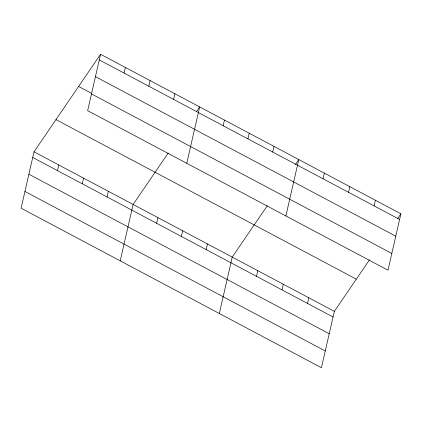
<?xml version="1.0" encoding="UTF-8"?>
<svg xmlns="http://www.w3.org/2000/svg" width="422" height="422" viewBox="0 0 422 422"><rect width="100%" height="100%" fill="white"/><g stroke="black" fill="none" stroke-linecap="round" stroke-linejoin="round"><path stroke-width="0.63" d="M100.563 54.264L87.649 110.654L387.987 270.185L400.9 213.796L100.563 54.264L34.013 151.815L21.1 208.204L321.437 367.736L334.351 311.346L369.45 259.894M57.497 170.63L58.795 164.976M82.274 183.792L83.572 178.137M124.047 73.08L125.339 67.425M107.056 196.953L108.349 191.298M148.824 86.241L150.116 80.586M120.212 260.849L133.125 204.459L168.225 153.007M173.6 99.402L174.898 93.747M156.609 223.275L157.907 217.62M186.756 163.303L199.675 106.908L196.378 111.74M181.386 236.436L182.684 230.781M223.159 125.724L224.451 120.07M206.163 249.597L207.46 243.942M247.936 138.885L249.228 133.231M219.324 313.493L232.237 257.103L267.337 205.656M272.712 152.047L274.01 146.392M256.47 276.32L257.768 270.666M285.868 215.948L298.787 159.553L295.49 164.385M282.002 289.877L283.294 284.222M323.02 178.77L324.312 173.115M307.527 303.439L308.825 297.784M348.546 192.327L349.843 186.672M374.077 205.889L375.369 200.234M397.608 218.622L400.9 213.796M99.27 59.919L399.602 219.451M95.435 76.662L395.773 236.193M78.603 86.457L91.854 93.494M91.484 93.911L391.822 253.443M55.978 119.621L356.316 279.153M34.013 151.815L334.351 311.346M32.721 157.469L333.058 316.996M28.886 174.212L329.223 333.744M24.935 191.461L325.272 350.993"/></g></svg>
